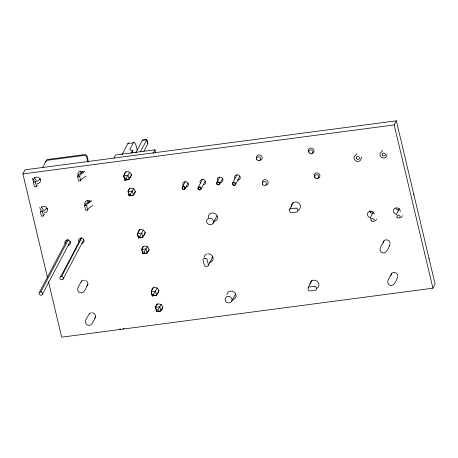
<?xml version="1.0" encoding="UTF-8"?>
<svg xmlns="http://www.w3.org/2000/svg" width="458" height="458" viewBox="0 0 458 458"><rect width="100%" height="100%" fill="white"/><g stroke="black" fill="none" stroke-linecap="round" stroke-linejoin="round"><path stroke-width="0.69" d="M87.93 284.075C86.247 287.029 84.255 295.147 79.165 292.301C75.003 289.09 80.637 283.914 81.707 280.714M95.665 316.633C93.976 319.587 91.984 327.705 86.894 324.865C82.732 321.648 88.371 316.478 89.436 313.278M389.592 245.408C388.344 248.368 385.957 255.077 381.474 252.415C377.312 249.198 382.945 244.028 384.016 240.828M396.222 214.842L399.307 208.499M397.326 277.972C396.073 280.926 393.685 287.641 389.203 284.973C385.041 281.756 390.68 276.586 391.745 273.386M42.565 167.794L45.989 161.079M81.329 237.662L60.782 276.575A1.78 1.603 27.8 0 0 60.427 279.208A1.78 1.603 27.8 0 0 63.21 278.842A1.78 1.603 27.8 0 0 61.664 276.46L81.627 237.931M70.257 241.475L42.245 294.591A1.78 1.603 27.8 0 1 39.222 294.236A1.78 1.603 27.8 0 1 40.831 291.969L68.339 239.717M47.477 277.434L22.9 173.92L25.07 169.809L396.342 120.815L435.1 284.08L432.93 288.191L61.658 337.185L48.462 281.607M37.258 184.872A2.135 0.733 -13.4 0 1 37.258 185.181L36.497 186.624L34.459 186.893L33.36 182.267L34.121 180.824A2.135 0.733 -13.4 0 0 34.121 180.515L32.627 178.317M36.497 186.624L35.398 181.998L36.159 180.555A2.135 0.733 -13.4 0 0 36.159 180.246L34.665 178.048A2.135 0.733 -13.4 0 1 34.802 177.555M44.214 214.172A2.135 0.733 -13.4 0 1 44.214 214.487L43.453 215.93L41.415 216.199L40.315 211.573L41.077 210.13A2.135 0.733 -13.4 0 0 41.077 209.821L39.583 207.623M43.453 215.93L42.359 211.304L43.115 209.861A2.135 0.733 -13.4 0 0 43.115 209.552L41.621 207.354A2.135 0.733 -13.4 0 1 41.758 206.861M86.03 176.038L81.822 178.992A2.135 0.733 -13.4 0 0 81.467 179.347L80.705 180.79L78.662 181.059L77.568 176.439L78.329 174.996A2.135 0.733 -13.4 0 1 78.679 174.635L82.892 171.681A2.135 0.733 -13.4 0 0 83.11 171.504M80.705 180.79L79.606 176.17L80.368 174.727A2.135 0.733 -13.4 0 1 80.722 174.366L84.93 171.412M92.985 205.344L88.778 208.293A2.135 0.733 -13.4 0 0 88.423 208.653L87.661 210.096L85.623 210.365L84.524 205.739L85.285 204.297A2.135 0.733 -13.4 0 1 85.64 203.942L89.848 200.988A2.135 0.733 -13.4 0 0 90.066 200.804M39.291 292.605L67.149 239.757M87.661 210.096L86.562 205.47L87.323 204.028A2.135 0.733 -13.4 0 1 87.678 203.673L91.886 200.719M113.927 158.01L115.519 154.993L154.964 149.789L155.623 152.543M122.04 154.627L127.897 143.52A7.122 1.918 82.5 0 1 128.824 143.022M137.16 150.087L136.329 146.571A7.122 1.918 82.5 0 0 133.335 142.799L129.757 149.589L132.436 150.51L132.923 152.577M63.072 279.082L83.74 239.9M130.931 153.367L132.436 150.51M125.984 171.481L123.677 175.861L124.851 180.194L129.019 179.456L131.658 174.452M135.877 152.72L142.472 140.211L146.64 139.472L147.814 143.806L143.858 151.312M129.677 172.156L126.11 178.414L126.482 179.977M140.56 151.518L146.823 139.638L142.472 140.211M130.015 187.826L128.04 191.581L129.208 195.91L133.381 195.171L135.356 191.421M133.707 188.501L130.473 194.135L130.845 195.698M153.058 153.407L154.964 149.789M139.73 229.378L137.423 233.757L138.591 238.086L142.764 237.347L145.404 232.343M143.423 230.053L139.856 236.305L140.228 237.868M143.428 246.347L141.78 249.473L142.953 253.806L147.121 253.068L149.102 249.312M147.453 246.398L144.213 252.026L144.585 253.589M182.41 186.961L185.187 181.689M185.066 188.748L188.152 182.891M198.24 187.425L202.413 179.507M200.896 189.211L205.07 181.294M153.476 287.269L151.163 291.649L152.337 295.983L156.504 295.244L159.144 290.24M157.168 287.95L153.602 294.202L153.968 295.765M216.96 182.399L219.737 177.131M219.617 184.185A1.603 1.443 27.8 0 0 218.346 181.826A1.603 1.443 27.8 0 0 216.897 183.87A1.603 1.443 27.8 0 0 219.617 184.185L222.393 178.918M157.506 303.614L155.525 307.37L156.699 311.698L160.867 310.959L162.848 307.209M161.199 304.289L157.958 309.923L158.331 311.486M232.79 182.862L236.963 174.945M212.993 223.47A3.561 3.206 27.8 0 0 210.176 218.226A3.561 3.206 27.8 0 0 206.959 222.76A3.561 3.206 27.8 0 0 212.993 223.47L216.995 215.878M235.446 184.648L239.94 176.124M208.195 265.663L212.535 257.436M231.548 301.616A3.561 3.206 27.8 0 0 228.731 296.372A3.561 3.206 27.8 0 0 225.508 300.912A3.561 3.206 27.8 0 0 231.548 301.616L235.549 294.025M289.639 209.363L293.309 202.402M356.043 154.873L356.702 153.63M361.122 158.291L361.774 157.042M308.194 287.51L311.864 280.548M432.93 288.191L394.172 124.931L396.342 120.815M381.955 151.455L382.613 150.207M370.436 212.312L371.106 211.052M370.768 216.903L373.396 211.917M376.505 219.073L375.846 220.321L374.707 221.214M402.416 215.655L401.758 216.897L400.618 217.796M36.646 181.631L40.327 179.049A2.135 0.733 -13.4 0 0 40.481 178.923M43.075 211.304L47.283 208.35A2.135 0.733 -13.4 0 0 47.437 208.23M60.782 276.575L61.664 276.46M127.897 143.52L133.335 142.799M22.9 173.92L394.172 124.931M33.36 182.267L35.398 181.998M77.568 176.439L79.606 176.17M124.668 180.028L129.019 179.456L128.028 175.288L123.677 175.861L124.479 178.631L126.11 178.414M129.024 195.749L133.381 195.171L132.391 191.003L128.04 191.581L128.841 194.347L130.473 194.135M40.315 211.573L42.359 211.304M84.524 205.739L86.562 205.47M139.656 237.759L142.764 237.347L141.774 233.179L137.423 233.757L138.224 236.523L139.856 236.305M145.26 253.314L147.121 253.068L146.136 248.9L141.78 249.473L142.581 252.244L144.213 252.026M142.77 253.64L144.012 253.474M154.644 295.49L156.504 295.244L155.52 291.076L151.163 291.649L151.964 294.42L153.602 294.202M152.153 295.816L153.396 295.65M156.516 311.537L160.867 310.959L159.876 306.791L155.525 307.37L156.327 310.135L157.958 309.923M119.446 329.222L120.809 329.044M122.847 328.775L124.21 328.598M413.792 194.444L413.866 194.541A0.71 0.67 -0.7 0 0 413.385 194.049M428.946 258.266L429.014 258.358A0.71 0.67 -0.7 0 1 428.923 258.862M147.814 143.806L146.64 139.472M128.841 194.347L129.208 195.91M142.581 252.244L142.953 253.806M156.327 310.135L156.699 311.698M124.479 178.631L124.851 180.194M138.224 236.523L138.591 238.086M151.964 294.42L152.337 295.983M88.451 161.909L87.146 156.401A2.279 2.05 27.8 0 0 84.472 154.604L47.815 159.441A2.279 2.05 27.8 0 0 46.081 161.262M87.856 162.04L86.711 157.226A2.279 2.05 27.8 0 0 84.037 155.428L47.38 160.266A2.279 2.05 27.8 0 0 45.645 162.086M32.736 178.832L33.52 182.129M370.31 218.26L370.385 218.998M40.831 291.969A1.78 1.603 27.8 0 1 42.245 294.591M212.712 256.463A1.426 1.282 27.8 0 1 211.659 257.946M233.654 185.129A1.603 1.443 27.8 0 1 232.864 182.765A1.603 1.443 27.8 0 1 235.435 183.068A1.603 1.443 27.8 0 1 234.462 185.221M198.417 189.223A1.603 1.443 27.8 0 1 199.087 186.875A1.603 1.443 27.8 0 1 201.125 188.627A1.603 1.443 27.8 0 1 198.732 189.492M183.274 189.223A1.603 1.443 27.8 0 1 182.484 186.858A1.603 1.443 27.8 0 1 185.055 187.162A1.603 1.443 27.8 0 1 184.087 189.32M65.208 243.582A2.851 2.565 27.8 0 1 66.593 240.061A2.851 2.565 27.8 0 1 70.332 241.979A2.851 2.565 27.8 0 1 68.294 245.167M234.897 178.557A2.897 2.605 27.8 0 1 236.54 174.916A2.897 2.605 27.8 0 1 240.215 177.383A2.897 2.605 27.8 0 1 237.296 180.171M200.346 183.114A2.897 2.605 27.8 0 1 201.755 179.536A2.897 2.605 27.8 0 1 205.556 181.483A2.897 2.605 27.8 0 1 203.484 184.723M315.024 177.172A2.897 2.605 27.8 0 1 315.568 173.17A2.897 2.605 27.8 0 1 319.718 174.71A2.897 2.605 27.8 0 1 317.732 178.179M256.629 157.924A2.897 2.605 27.8 0 1 259.005 154.89A2.897 2.605 27.8 0 1 262.222 157.661A2.897 2.605 27.8 0 1 259.28 160.208M41.146 207.646A3.527 3.172 27.8 0 1 47.122 208.35A3.527 3.172 27.8 0 1 43.939 212.838M47.002 208.722A3.527 3.172 27.8 0 1 46.103 208.728M85.222 205.041A3.527 3.172 27.8 0 1 85.932 201.211A3.527 3.172 27.8 0 1 90.117 201.182M88.606 202.259A3.527 3.172 27.8 0 1 87.392 200.93M128.314 191.913A3.561 3.206 27.8 0 1 130.65 188.261A3.561 3.206 27.8 0 1 134.933 190.459A3.561 3.206 27.8 0 1 133.341 194.495M361.019 158.617A3.561 3.206 27.8 0 1 355.677 160.827A3.561 3.206 27.8 0 1 355.906 155.182M386.844 154.34A3.561 3.206 27.8 0 1 384.508 157.993A3.561 3.206 27.8 0 1 380.232 155.794A3.561 3.206 27.8 0 1 381.817 151.758M390.846 275.281A3.561 3.206 27.8 0 1 394.464 272.43A3.561 3.206 27.8 0 1 397.813 276.1M397.664 276.93A3.561 3.206 27.8 0 1 397.281 277.674M86.276 280.92A3.561 3.206 27.8 0 1 86.785 286.136M81.083 282.3A3.561 3.206 27.8 0 1 81.467 281.555M82.045 280.943A3.561 3.206 27.8 0 1 83.642 280.285M84.547 280.279A3.561 3.206 27.8 0 1 85.446 280.496M138.047 232.406A3.561 3.206 27.8 0 1 143.394 230.197A3.561 3.206 27.8 0 1 143.159 235.847M151.793 290.303A3.561 3.206 27.8 0 1 157.134 288.093A3.561 3.206 27.8 0 1 156.905 293.738M208.527 217.796A4.632 4.168 27.8 0 1 211.945 212.981A4.632 4.168 27.8 0 1 217.373 216.628A4.632 4.168 27.8 0 1 213.955 221.449M291.506 206.85A4.632 4.168 27.8 0 1 294.54 202.098A4.632 4.168 27.8 0 1 300.105 204.955A4.632 4.168 27.8 0 1 298.038 210.205M226.973 294.832A4.632 4.168 27.8 0 1 231.284 291.093A4.632 4.168 27.8 0 1 235.996 295.152A4.632 4.168 27.8 0 1 232.509 299.595M309.946 283.88A4.632 4.168 27.8 0 1 316.89 281.006A4.632 4.168 27.8 0 1 316.593 288.351M207.623 253.852A4.632 4.168 27.8 0 1 213.044 257.499A4.632 4.168 27.8 0 1 209.632 262.314M204.096 257.551A4.632 4.168 27.8 0 1 206.512 254.144M142.06 249.805A3.561 3.206 27.8 0 1 144.396 246.152A3.561 3.206 27.8 0 1 148.673 248.351A3.561 3.206 27.8 0 1 147.087 252.387M92.281 312.843A3.561 3.206 27.8 0 1 95.419 315.23A3.561 3.206 27.8 0 1 94.514 318.699M89.774 313.507A3.561 3.206 27.8 0 1 91.371 312.843M389.93 244.366A3.561 3.206 27.8 0 1 388.968 245.723M383.117 242.717A3.561 3.206 27.8 0 1 386.735 239.866A3.561 3.206 27.8 0 1 390.084 243.536M395.786 214.167A3.561 3.206 27.8 0 1 393.411 210.153A3.561 3.206 27.8 0 1 397.252 207.909A3.561 3.206 27.8 0 1 400.303 211.527M398.855 210.268A3.561 3.206 27.8 0 1 395.901 208.281M370.774 217.802A3.561 3.206 27.8 0 1 367.425 214.418A3.561 3.206 27.8 0 1 370.43 211.258A3.561 3.206 27.8 0 1 374.306 214.092M372.944 213.686A3.561 3.206 27.8 0 1 369.675 210.875M155.806 307.702A3.561 3.206 27.8 0 1 158.136 304.049A3.561 3.206 27.8 0 1 162.418 306.247A3.561 3.206 27.8 0 1 160.832 310.284M124.307 174.515A3.561 3.206 27.8 0 1 129.648 172.305A3.561 3.206 27.8 0 1 129.414 177.95M78.266 175.735A3.527 3.172 27.8 0 1 78.971 171.905A3.527 3.172 27.8 0 1 83.156 171.882M81.65 172.952A3.527 3.172 27.8 0 1 80.436 171.624M34.19 178.339A3.527 3.172 27.8 0 1 40.167 179.044A3.527 3.172 27.8 0 1 36.978 183.532M40.046 179.416A3.527 3.172 27.8 0 1 39.148 179.421M308.709 151.758A2.897 2.605 27.8 0 1 310.118 148.174A2.897 2.605 27.8 0 1 313.913 150.127A2.897 2.605 27.8 0 1 311.841 153.367M262.514 182.736A2.897 2.605 27.8 0 1 264.65 179.725A2.897 2.605 27.8 0 1 268.044 182.003A2.897 2.605 27.8 0 1 265.909 185.015M183.503 185.994A2.897 2.605 27.8 0 1 184.047 181.992A2.897 2.605 27.8 0 1 188.192 183.538A2.897 2.605 27.8 0 1 186.211 187.001M217.624 180.836A2.897 2.605 27.8 0 1 219.262 177.194A2.897 2.605 27.8 0 1 222.937 179.668A2.897 2.605 27.8 0 1 220.023 182.45M78.81 241.79A2.851 2.565 27.8 0 1 80.196 238.263A2.851 2.565 27.8 0 1 83.934 240.181A2.851 2.565 27.8 0 1 81.896 243.375M295.954 208.132L290.509 208.854A1.426 1.282 27.8 0 0 289.462 210.337L289.771 211.636A1.426 1.282 27.8 0 0 291.437 212.758L296.881 212.043A1.426 1.282 27.8 0 0 297.929 210.56L297.62 209.26A1.426 1.282 27.8 0 0 295.954 208.132M205.47 258.358L204.108 258.535A1.426 1.282 27.8 0 0 203.06 260.018L204.297 265.228A1.426 1.282 27.8 0 0 205.963 266.35L207.325 266.172A1.426 1.282 27.8 0 0 208.373 264.69L207.136 259.48A1.426 1.282 27.8 0 0 205.47 258.358M314.503 286.284L309.064 287A1.426 1.282 27.8 0 0 308.011 288.483L308.32 289.782A1.426 1.282 27.8 0 0 309.992 290.91L315.43 290.189A1.426 1.282 27.8 0 0 316.484 288.706L316.175 287.406A1.426 1.282 27.8 0 0 314.503 286.284M262.548 184.322A2.135 1.924 27.8 0 0 266.172 184.746A2.135 1.924 27.8 0 0 264.484 181.603A2.135 1.924 27.8 0 0 262.548 184.322M314.921 177.412A2.135 1.924 27.8 0 0 318.539 177.836A2.135 1.924 27.8 0 0 316.85 174.693A2.135 1.924 27.8 0 0 314.921 177.412M309.03 152.6A2.135 1.924 27.8 0 0 312.648 153.024A2.135 1.924 27.8 0 0 310.959 149.881A2.135 1.924 27.8 0 0 309.03 152.6M256.657 159.51A2.135 1.924 27.8 0 0 260.281 159.939A2.135 1.924 27.8 0 0 258.593 156.791A2.135 1.924 27.8 0 0 256.657 159.51M232.75 184.563A1.385 1.248 27.8 0 0 235.103 184.837A1.385 1.248 27.8 0 0 234.004 182.794A1.385 1.248 27.8 0 0 232.75 184.563M216.92 184.099A1.385 1.248 27.8 0 0 219.273 184.374A1.385 1.248 27.8 0 0 218.174 182.33A1.385 1.248 27.8 0 0 216.92 184.099M198.2 189.12A1.385 1.248 27.8 0 0 200.552 189.4A1.385 1.248 27.8 0 0 199.453 187.351A1.385 1.248 27.8 0 0 198.2 189.12M182.37 188.656A1.385 1.248 27.8 0 0 184.723 188.936A1.385 1.248 27.8 0 0 183.629 186.893A1.385 1.248 27.8 0 0 182.37 188.656M371.163 220.567A1.637 1.477 27.8 0 0 373.94 220.893A1.637 1.477 27.8 0 0 372.646 218.483A1.637 1.477 27.8 0 0 371.163 220.567M356.439 158.542A1.637 1.477 27.8 0 0 359.215 158.863A1.637 1.477 27.8 0 0 357.921 156.453A1.637 1.477 27.8 0 0 356.439 158.542M397.075 217.149A1.637 1.477 27.8 0 0 399.851 217.476A1.637 1.477 27.8 0 0 398.557 215.065A1.637 1.477 27.8 0 0 397.075 217.149M382.35 155.119A1.637 1.477 27.8 0 0 385.126 155.445A1.637 1.477 27.8 0 0 383.833 153.035A1.637 1.477 27.8 0 0 382.35 155.119"/></g></svg>
